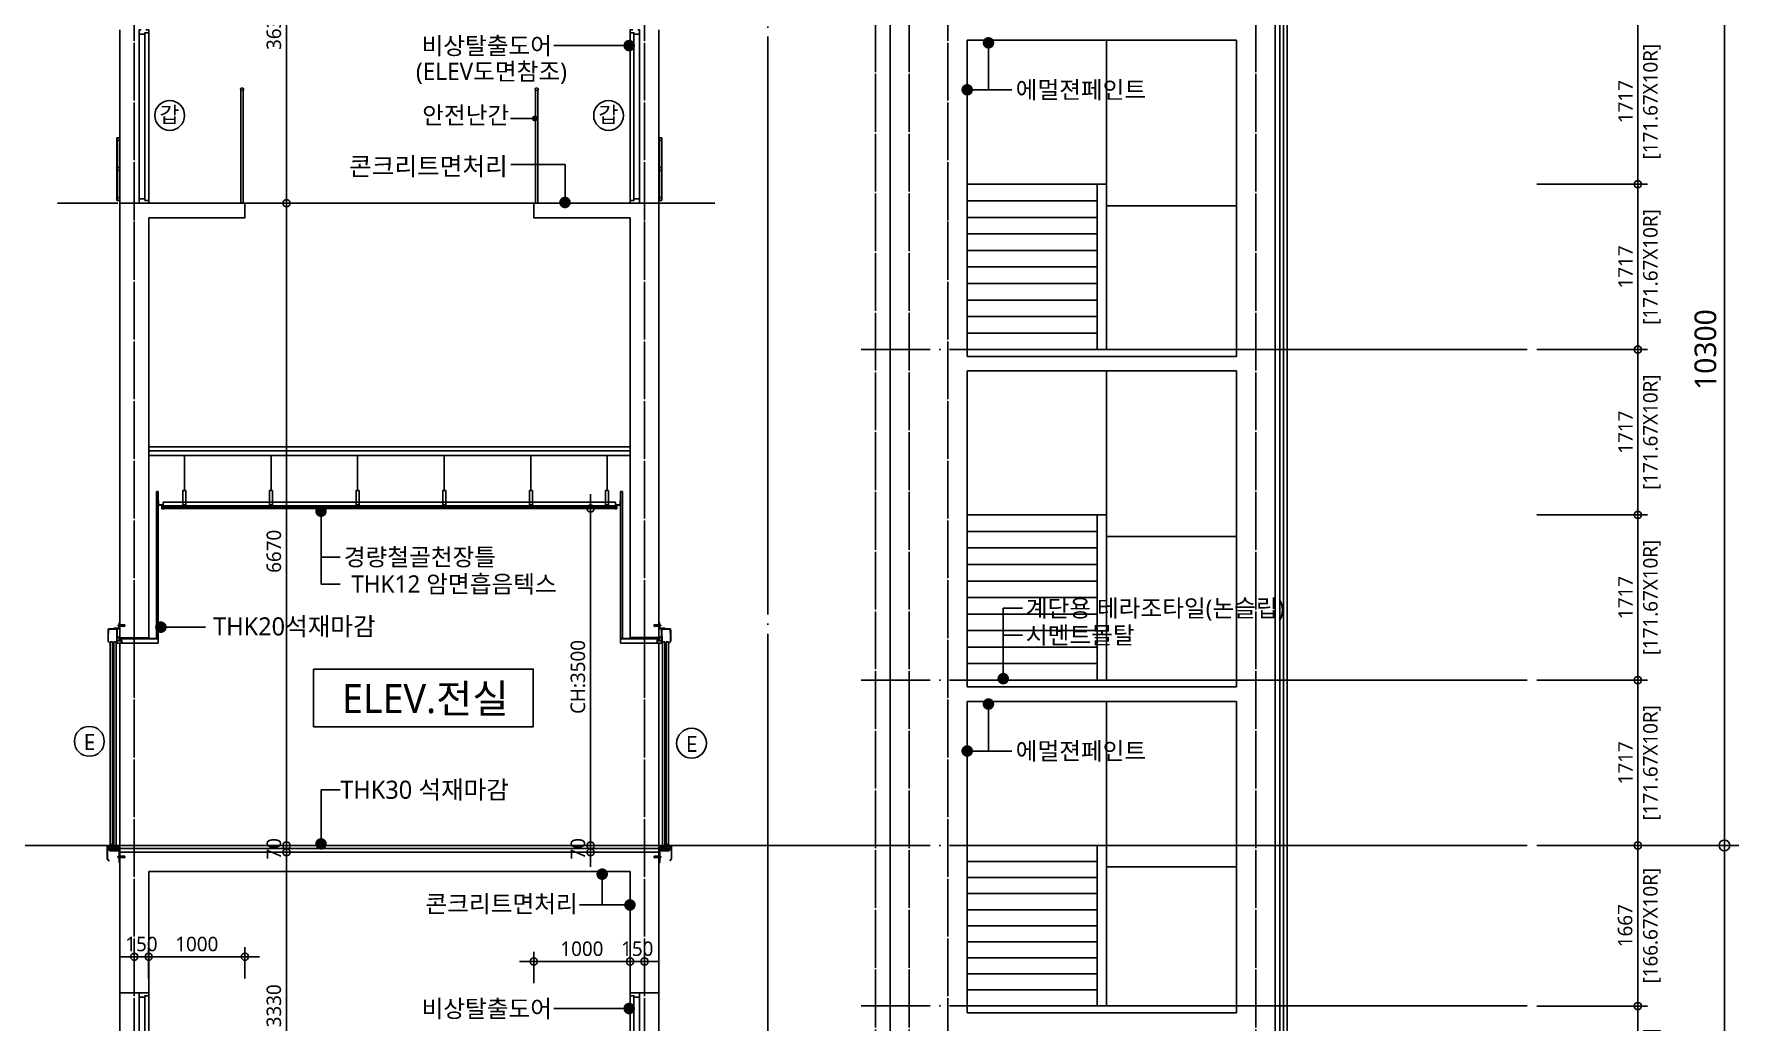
# Model space of a CAD drawing. Header units: millimetres. Extents: x 81033 to 452328, y -17390 to 42241.
# Drawn here: x 386745 to 404452, y 16382 to 26640 of the extents above; entities that cross this region are included whole.
import ezdxf
from ezdxf.enums import TextEntityAlignment as Align

# ---------------------------------------------------------------- set-up
doc = ezdxf.new("R2010")
doc.units = ezdxf.units.MM
doc.header["$LTSCALE"] = 100
doc.header["$MEASUREMENT"] = 0
doc.header["$PDSIZE"] = -10
doc.linetypes.add('CEN', pattern=[62, 60, -1, 0, -1])
doc.linetypes.add('HID', pattern=[2.5, 1.5, -1])
doc.layers.get('0').update_dxf_attribs({"linetype": 'CONTINUOUS'})
doc.layers.get('Defpoints').update_dxf_attribs({"color": 171, "linetype": 'CONTINUOUS'})
doc.layers.add('1-골조', color=2, linetype='CONTINUOUS', lineweight=0)
for name, color, linetype in [('A-CORE-ELEV', 5, 'CONTINUOUS'), ('A-DOOR', 4, 'CONTINUOUS'), ('A-ETC', 8, 'CONTINUOUS'), ('A-FIN-6', 6, 'CONTINUOUS'), ('A-SYM', 7, 'CONTINUOUS'), ('CEN(ST)', 1, 'CEN'), ('CG-BEAM', 3, 'CONTINUOUS'), ('CON', 2, 'CONTINUOUS'), ('FIN', 8, 'CONTINUOUS'), ('FIN(THK20 화강석)', 5, 'CONTINUOUS'), ('FIN(패널-T75 글라스울)', 6, 'CONTINUOUS'), ('FIN-2', 9, 'CONTINUOUS'), ('INS', 251, 'BATTING'), ('NDIM', 7, 'CONTINUOUS'), ('SASAC 도면명', 2, 'CONTINUOUS'), ('TEXT(MIN)', 7, 'CONTINUOUS'), ('TEXT(NOTE小)', 1, 'CONTINUOUS'), ('TEXT(노트)', 7, 'CONTINUOUS'), ('TEXT(실명)', 3, 'CONTINUOUS'), ('XREF', 7, 'CONTINUOUS'), ('하지철물', 5, 'CONTINUOUS')]:
    doc.layers.add(name, color=color, linetype=linetype)
doc.styles.add('CGS', font='cgse', dxfattribs={"bigfont": 'cgs'})
doc.styles.add('나눔바른고딕', font='NanumBarunGothic.ttf')
doc.linetypes.add('BATTING', pattern='A,0.0001,-0.1,[134,ltypeshp.shx,S=0.1,R=0,X=-0.1,Y=0],-0.2,[134,ltypeshp.shx,S=0.1,R=180,X=0.1,Y=0],-0.1', length=0.4001)
doc.dimstyles.new('NDIM 1200', dxfattribs={"dimscale": 75, "dimtxt": 3, "dimasz": 1, "dimexe": 2, "dimexo": 2, "dimgap": 1, "dimtad": 1, "dimdec": 0, "dimdsep": 46, "dimtxsty": 'CGS', "dimblk": 'DOT0', "dimcen": 1, "dimdle": 8, "dimclrd": 256, "dimclre": 256, "dimclrt": 256, "dimadec": 0, "dimazin": 0, "dimtfac": 1, "dimtdec": 0, "dimtix": 1, "dimtmove": 2, "dimatfit": 3, "dimldrblk": 'DOT0', "dimfxl": 1, "dimtolj": 1, "dimtzin": 0, "dimlwd": -1, "dimlwe": -1, "dimarcsym": 0})

# ---------------------------------------------------------------- blocks, each defined once
blk = doc.blocks.new('A$C25f2d0dc')
at = {"layer": '1-골조'}
blk.add_line((0, 0), (300, 0), dxfattribs=at)
at = {"layer": 'A-CORE-ELEV', "color": 6, "linetype": 'Continuous'}
for p, q in [((-120, 78), (-122, 78)), ((-122, 78), (-122, -39)), ((-120, 45), (-120, 86)), ((-120, 78), (-120, -39)), ((-117, 45), (-120, 45)), ((-117, 45), (-117, 86)), ((-31, 90), (-116, 90)), ((-31, 87), (-116, 87)), ((-30, 10), (-32, 10)), ((-32, -45), (-32, 10)), ((-30, -10), (-30, 86)), ((-30, -45), (-30, 10)), ((-10, 2), (-30, 2)), ((-27, -10), (-27, 86)), ((-13, 128), (-14, 129)), ((-14, 128), (-13, 128)), ((-13, 122), (-14, 122)), ((-13, 122), (-14, 121)), ((-13, 128), (-7, 128)), ((-7, 122), (-13, 122)), ((0, 15), (-10, 2)), ((-6, 132), (47, 135)), ((-6, 132), (51, 132)), ((-6, 118), (47, 115)), ((-6, 118), (51, 118)), ((47, 115), (47, 135)), ((51, 118), (51, 132)), ((-105, -60), (-121, -41)), ((-104, -59), (-120, -40)), ((-105, -60), (-104, -59)), ((-30, -45), (-32, -45)), ((-27, -10), (-30, -10)), ((-29, -32), (18, -32)), ((-29, -34), (18, -34)), ((-130, -2165), (-130, -2300)), ((-113, -2319), (-130, -2300)), ((-129, -2165), (-129, -2299)), ((-4, -2190), (-129, -2190)), ((-129, -2206), (-4, -2206)), ((-112, -2318), (-129, -2299)), ((-126, -2193), (-126, -2203)), ((-7, -2193), (-126, -2193)), ((-126, -2203), (-7, -2203)), ((-15, -2276), (-16, -2275)), ((-16, -2277), (-15, -2276)), ((-15, -2283), (-16, -2282)), ((-15, -2283), (-16, -2283)), ((-15, -2276), (-9, -2276)), ((-9, -2283), (-15, -2283)), ((-8, -2272), (47, -2270)), ((-8, -2272), (51, -2272)), ((-8, -2286), (47, -2289)), ((-8, -2286), (51, -2286)), ((-7, -2193), (-7, -2203)), ((-4, -2190), (-4, -2206)), ((0, -2216), (0, -2160)), ((47, -2289), (47, -2270)), ((51, -2286), (51, -2272)), ((-113, -2319), (-112, -2318))]:
    blk.add_line(p, q, dxfattribs=at)
at = {"layer": 'A-CORE-ELEV', "color": 4, "linetype": 'Continuous'}
for p, q in [((-99, -45), (-99, -2149)), ((-99, -45), (-74, -45)), ((-74, -45), (-74, -2149)), ((-62, -45), (-62, -2163)), ((-62, -45), (-37, -45)), ((-37, -45), (-37, -2163)), ((-74, -2149), (-99, -2149)), ((-37, -2163), (-62, -2163))]:
    blk.add_line(p, q, dxfattribs=at)
at = {"layer": 'A-CORE-ELEV', "color": 9, "linetype": 'Continuous'}
blk.add_line((0, -60), (0, -2160), dxfattribs=at)
at = {"layer": 'A-CORE-ELEV', "color": 6, "linetype": 'Continuous'}
for points in [[(-65, 90), (0, 90), (0, 155), (-2, 155, 0.414214), (-6, 151), (-6, 100, -0.414214), (-10, 96), (-61, 96, 0.414214), (-65, 92)], [(17, -27, -0.414214), (19, -29), (19, -30), (-6, -30), (-6, 2), (-5, 2, -0.414214), (-3, 0), (-3, -25, 0.414214), (-1, -27)], [(-8, -2220), (-8, -2334, 0.414214), (-2, -2340), (0, -2340), (0, -2206), (-109, -2206), (-109, -2208, 0.414214), (-103, -2214), (-14, -2214, -0.414214)]]:
    blk.add_lwpolyline(points, format="xyb", close=True, dxfattribs=at)
for points in [[(-14, 128), (-18, 128), (-18, 122), (-14, 122)], [(-7, 118), (-13, 118), (-14, 119), (-14, 131), (-13, 132), (-7, 132)], [(-6, 116), (-7, 116), (-7, 134), (-6, 134)], [(-16, -2276), (-20, -2276), (-20, -2283), (-16, -2283)], [(-9, -2286), (-15, -2286), (-16, -2285), (-16, -2273), (-15, -2272), (-9, -2272)], [(-8, -2289), (-9, -2289), (-9, -2270), (-8, -2270)]]:
    blk.add_lwpolyline(points, dxfattribs=at)
for points in [[(18, -58), (-29, -58), (-29, -32), (-20, -32), (-20, -30), (-30, -30), (-30, -60), (20, -60), (20, -30), (10, -30), (10, -32), (18, -32)], [(-106, -2160), (-101, -2160), (-101, -2162), (-95, -2162), (-95, -2160), (-89, -2160), (-89, -2162), (-84, -2162), (-84, -2160), (-78, -2160), (-78, -2162), (-72, -2162), (-72, -2160), (-64, -2160), (-64, -2171), (-33, -2171), (-33, -2160), (-5, -2160), (-5, -2165), (-10, -2165), (-10, -2176), (-5, -2176), (-5, -2185), (-15, -2185), (-15, -2171), (-27, -2171), (-27, -2185), (-82, -2185), (-82, -2176), (-72, -2176), (-72, -2171), (-115, -2171), (-115, -2176), (-105, -2176), (-105, -2185), (-129, -2185), (-129, -2165), (-130, -2165), (-130, -2163), (-128, -2160), (-112, -2160), (-112, -2162), (-106, -2162)]]:
    blk.add_lwpolyline(points, close=True, dxfattribs=at)
blk.add_circle((-3, -2166), 2.5, dxfattribs=at)
for centre, radius, start, end in [((-116, 86), 4, 90, 180), ((-116, 86), 1, 90, 180), ((-31, 86), 4, 0, 90), ((-31, 86), 1, 0, 90), ((-119, -39), 2.5, 180, 220), ((-119, -39), 1, 180, 220), ((-3, -2157), 3.63, 226.3972, 313.6028)]:
    blk.add_arc(centre, radius, start, end, dxfattribs=at)
at = {"layer": 'A-FIN-6'}
for p, q in [((400, -10), (-6, -10)), ((398, -12), (-6, -12)), ((398, -58), (20, -58)), ((400, -60), (20, -60)), ((398, -12), (398, -58)), ((400, -10), (400, -60))]:
    blk.add_line(p, q, dxfattribs=at)
blk = doc.blocks.new('ELEV비상도어1')
at = {"color": 252, "linetype": 'Continuous'}
for p, q in [((162556, 62412), (162556, 63062)), ((162586, 63062), (162556, 63062)), ((162559, 62412), (162559, 63062)), ((162583, 62412), (162583, 63062)), ((162586, 62412), (162586, 63062)), ((162586, 63032), (162556, 63032)), ((162586, 62752), (162556, 62752)), ((162586, 62722), (162556, 62722)), ((162586, 62442), (162556, 62442)), ((162586, 62412), (162556, 62412))]:
    blk.add_line(p, q, dxfattribs=at)
at = {"layer": 'A-DOOR', "color": 8, "linetype": 'Continuous'}
for p, q in [((162586, 64182), (162586, 62382)), ((162786, 64152), (162786, 62412))]:
    blk.add_line(p, q, dxfattribs=at)
at = {"layer": 'A-DOOR', "linetype": 'Continuous'}
for points in [[(162856, 64182), (162886, 64182), (162886, 64152), (162846, 64152), (162846, 64137), (162786, 64137), (162786, 64152), (162786, 64182), (162806, 64182)], [(162856, 62382), (162886, 62382), (162886, 62412), (162846, 62412), (162846, 62427), (162786, 62427), (162786, 62412), (162786, 62382), (162806, 62382)]]:
    blk.add_lwpolyline(points, dxfattribs=at)
blk.add_lwpolyline([(162886, 64152), (162846, 64152), (162846, 62412), (162886, 62412)], close=True, dxfattribs=at)
blk = doc.blocks.new('DOT0')
blk.add_line((-3, 0), (3, 0))
at = {"color": 6}
blk.add_circle((0, 0), 0.75, dxfattribs=at)
blk = doc.blocks.new('*D1056')
at = {"layer": 'Defpoints', "color": 0, "ltscale": 0.4, "transparency": 16777216}
for p in [(392100, 21714), (392525, 21714), (392100, 18214)]:
    blk.add_point(p, dxfattribs=at)
at = {"layer": 'NDIM', "ltscale": 0.4, "transparency": 16777216}
for p, q in [((392200, 21714), (392625, 21714)), ((392525, 18264), (392525, 21664)), ((392200, 18214), (392625, 18214))]:
    blk.add_line(p, q, dxfattribs=at)
at = {"layer": 'NDIM', "ltscale": 0.4, "transparency": 16777216, "xscale": 50, "yscale": 50, "zscale": 50}
for p, rotation in [((392525, 21714), 90), ((392525, 18214), 270)]:
    blk.add_blockref('DOT0', p, dxfattribs=dict(at, rotation=rotation))
at = {"layer": 'NDIM', "ltscale": 0.4, "transparency": 16777216, "insert": (392394, 19964), "char_height": 150, "attachment_point": 5, "rotation": 90, "style": '나눔바른고딕'}
blk.add_mtext('\\A1;CH:3500', dxfattribs=at)
blk = doc.blocks.new('*D1057')
at = {"layer": 'Defpoints', "color": 0, "ltscale": 0.4, "transparency": 16777216}
for p in [(392100, 18214), (392100, 18144), (392525, 18144)]:
    blk.add_point(p, dxfattribs=at)
at = {"layer": 'NDIM', "ltscale": 0.4, "transparency": 16777216}
for p, q in [((392525, 18264), (392525, 18314)), ((392200, 18214), (392625, 18214)), ((392200, 18144), (392625, 18144)), ((392525, 18214), (392525, 18144)), ((392525, 18094), (392525, 18044))]:
    blk.add_line(p, q, dxfattribs=at)
at = {"layer": 'NDIM', "ltscale": 0.4, "transparency": 16777216, "xscale": 50, "yscale": 50, "zscale": 50}
for p, rotation in [((392525, 18214), 270), ((392525, 18144), 90)]:
    blk.add_blockref('DOT0', p, dxfattribs=dict(at, rotation=rotation))
at = {"layer": 'NDIM', "ltscale": 0.4, "transparency": 16777216, "insert": (392394, 18179), "char_height": 150, "attachment_point": 5, "rotation": 90, "style": '나눔바른고딕'}
blk.add_mtext('\\A1;70', dxfattribs=at)
blk = doc.blocks.new('*D1058')
at = {"layer": 'Defpoints', "color": 0, "ltscale": 0.4, "transparency": 16777216}
for p in [(388942, 24884), (389367, 24884), (388942, 18214)]:
    blk.add_point(p, dxfattribs=at)
at = {"layer": 'NDIM', "ltscale": 0.4, "transparency": 16777216}
for p, q in [((389042, 24884), (389467, 24884)), ((389367, 18264), (389367, 24834)), ((389042, 18214), (389467, 18214))]:
    blk.add_line(p, q, dxfattribs=at)
at = {"layer": 'NDIM', "ltscale": 0.4, "transparency": 16777216, "xscale": 50, "yscale": 50, "zscale": 50}
for p, rotation in [((389367, 24884), 90), ((389367, 18214), 270)]:
    blk.add_blockref('DOT0', p, dxfattribs=dict(at, rotation=rotation))
at = {"layer": 'NDIM', "ltscale": 0.4, "transparency": 16777216, "insert": (389236, 21269), "char_height": 150, "attachment_point": 5, "rotation": 90, "style": '나눔바른고딕'}
blk.add_mtext('\\A1;6670', dxfattribs=at)
blk = doc.blocks.new('*D1059')
at = {"layer": 'Defpoints', "color": 0, "ltscale": 0.4, "transparency": 16777216}
for p in [(388942, 18214), (388942, 18144), (389367, 18144)]:
    blk.add_point(p, dxfattribs=at)
at = {"layer": 'NDIM', "ltscale": 0.4, "transparency": 16777216}
for p, q in [((389367, 18264), (389367, 18314)), ((389042, 18214), (389467, 18214)), ((389042, 18144), (389467, 18144)), ((389367, 18214), (389367, 18144)), ((389367, 18094), (389367, 18044))]:
    blk.add_line(p, q, dxfattribs=at)
at = {"layer": 'NDIM', "ltscale": 0.4, "transparency": 16777216, "xscale": 50, "yscale": 50, "zscale": 50}
for p, rotation in [((389367, 18214), 270), ((389367, 18144), 90)]:
    blk.add_blockref('DOT0', p, dxfattribs=dict(at, rotation=rotation))
at = {"layer": 'NDIM', "ltscale": 0.4, "transparency": 16777216, "insert": (389236, 18179), "char_height": 150, "attachment_point": 5, "rotation": 90, "style": '나눔바른고딕'}
blk.add_mtext('\\A1;70', dxfattribs=at)
blk = doc.blocks.new('*D1060')
at = {"layer": 'Defpoints', "color": 0, "ltscale": 0.4, "transparency": 16777216}
for p in [(388942, 28514, 0), (388942, 24884), (389367, 24884)]:
    blk.add_point(p, dxfattribs=at)
at = {"layer": 'NDIM', "ltscale": 0.4, "transparency": 16777216}
for p, q in [((389042, 28514), (389467, 28514)), ((389367, 28464), (389367, 24934)), ((389042, 24884), (389467, 24884))]:
    blk.add_line(p, q, dxfattribs=at)
at = {"layer": 'NDIM', "ltscale": 0.4, "transparency": 16777216, "xscale": 50, "yscale": 50, "zscale": 50}
for p, rotation in [((389367, 28514), 90), ((389367, 24884), 270)]:
    blk.add_blockref('DOT0', p, dxfattribs=dict(at, rotation=rotation))
at = {"layer": 'NDIM', "ltscale": 0.4, "transparency": 16777216, "insert": (389236, 26699), "char_height": 150, "attachment_point": 5, "rotation": 90, "style": '나눔바른고딕'}
blk.add_mtext('\\A1;3630', dxfattribs=at)
blk = doc.blocks.new('*D1051')
at = {"layer": 'Defpoints', "color": 0, "ltscale": 0.4, "transparency": 16777216}
for p in [(388942, 18214), (388942, 14884), (389367, 14884)]:
    blk.add_point(p, dxfattribs=at)
at = {"layer": 'NDIM', "ltscale": 0.4, "transparency": 16777216}
for p, q in [((389042, 18214), (389467, 18214)), ((389367, 18164), (389367, 14934)), ((389042, 14884), (389467, 14884))]:
    blk.add_line(p, q, dxfattribs=at)
at = {"layer": 'NDIM', "ltscale": 0.4, "transparency": 16777216, "xscale": 50, "yscale": 50, "zscale": 50}
for p, rotation in [((389367, 18214), 90), ((389367, 14884), 270)]:
    blk.add_blockref('DOT0', p, dxfattribs=dict(at, rotation=rotation))
at = {"layer": 'NDIM', "ltscale": 0.4, "transparency": 16777216, "insert": (389236, 16549), "char_height": 150, "attachment_point": 5, "rotation": 90, "style": '나눔바른고딕'}
blk.add_mtext('\\A1;3330', dxfattribs=at)
blk = doc.blocks.new('*D1052')
at = {"layer": 'Defpoints', "color": 0, "ltscale": 0.4, "transparency": 16777216}
for p in [(388935, 17059), (387935, 16733), (388935, 16733)]:
    blk.add_point(p, dxfattribs=at)
at = {"layer": 'NDIM', "ltscale": 0.4, "transparency": 16777216}
for p, q in [((387935, 16833), (387935, 17159)), ((387985, 17059), (388885, 17059)), ((388935, 16833), (388935, 17159))]:
    blk.add_line(p, q, dxfattribs=at)
at = {"layer": 'NDIM', "ltscale": 0.4, "transparency": 16777216, "xscale": 50, "yscale": 50, "zscale": 50, "rotation": 180}
blk.add_blockref('DOT0', (387935, 17059), dxfattribs=at)
at = {"layer": 'NDIM', "ltscale": 0.4, "transparency": 16777216, "xscale": 50, "yscale": 50, "zscale": 50}
blk.add_blockref('DOT0', (388935, 17059), dxfattribs=at)
at = {"layer": 'NDIM', "ltscale": 0.4, "transparency": 16777216, "insert": (388435, 17190), "char_height": 150, "attachment_point": 5, "style": '나눔바른고딕'}
blk.add_mtext('\\A1;1000', dxfattribs=at)
blk = doc.blocks.new('*D1053')
at = {"layer": 'Defpoints', "color": 0, "ltscale": 0.4, "transparency": 16777216}
for p in [(387935, 17059), (387785, 16733), (387935, 16733)]:
    blk.add_point(p, dxfattribs=at)
at = {"layer": 'NDIM', "ltscale": 0.4, "transparency": 16777216}
for p, q in [((387735, 17059), (387685, 17059)), ((387785, 16833), (387785, 17159)), ((387785, 17059), (387935, 17059)), ((387935, 16833), (387935, 17159)), ((387985, 17059), (388035, 17059))]:
    blk.add_line(p, q, dxfattribs=at)
at = {"layer": 'NDIM', "ltscale": 0.4, "transparency": 16777216, "xscale": 50, "yscale": 50, "zscale": 50}
blk.add_blockref('DOT0', (387785, 17059), dxfattribs=at)
at = {"layer": 'NDIM', "ltscale": 0.4, "transparency": 16777216, "xscale": 50, "yscale": 50, "zscale": 50, "rotation": 180}
blk.add_blockref('DOT0', (387935, 17059), dxfattribs=at)
at = {"layer": 'NDIM', "ltscale": 0.4, "transparency": 16777216, "insert": (387860, 17190), "char_height": 150, "attachment_point": 5, "style": '나눔바른고딕'}
blk.add_mtext('\\A1;150', dxfattribs=at)
blk = doc.blocks.new('*D1054')
at = {"layer": 'Defpoints', "color": 0, "ltscale": 0.4, "transparency": 16777216}
for p in [(391935, 17009), (391935, 16684), (392935, 16684)]:
    blk.add_point(p, dxfattribs=at)
at = {"layer": 'NDIM', "ltscale": 0.4, "transparency": 16777216}
for p, q in [((391935, 16784), (391935, 17109)), ((392885, 17009), (391985, 17009)), ((392935, 16784), (392935, 17109))]:
    blk.add_line(p, q, dxfattribs=at)
at = {"layer": 'NDIM', "ltscale": 0.4, "transparency": 16777216, "xscale": 50, "yscale": 50, "zscale": 50, "rotation": 180}
blk.add_blockref('DOT0', (391935, 17009), dxfattribs=at)
at = {"layer": 'NDIM', "ltscale": 0.4, "transparency": 16777216, "xscale": 50, "yscale": 50, "zscale": 50}
blk.add_blockref('DOT0', (392935, 17009), dxfattribs=at)
at = {"layer": 'NDIM', "ltscale": 0.4, "transparency": 16777216, "insert": (392435, 17141), "char_height": 150, "attachment_point": 5, "style": '나눔바른고딕'}
blk.add_mtext('\\A1;1000', dxfattribs=at)
blk = doc.blocks.new('*D1055')
at = {"layer": 'Defpoints', "color": 0, "ltscale": 0.4, "transparency": 16777216}
for p in [(392935, 17009), (392935, 16684), (393085, 16684)]:
    blk.add_point(p, dxfattribs=at)
at = {"layer": 'NDIM', "ltscale": 0.4, "transparency": 16777216}
for p, q in [((392885, 17009), (392835, 17009)), ((392935, 16784), (392935, 17109)), ((393085, 17009), (392935, 17009)), ((393085, 16784), (393085, 17109)), ((393135, 17009), (393185, 17009))]:
    blk.add_line(p, q, dxfattribs=at)
at = {"layer": 'NDIM', "ltscale": 0.4, "transparency": 16777216, "xscale": 50, "yscale": 50, "zscale": 50}
blk.add_blockref('DOT0', (392935, 17009), dxfattribs=at)
at = {"layer": 'NDIM', "ltscale": 0.4, "transparency": 16777216, "xscale": 50, "yscale": 50, "zscale": 50, "rotation": 180}
blk.add_blockref('DOT0', (393085, 17009), dxfattribs=at)
at = {"layer": 'NDIM', "ltscale": 0.4, "transparency": 16777216, "insert": (393010, 17141), "char_height": 150, "attachment_point": 5, "style": '나눔바른고딕'}
blk.add_mtext('\\A1;150', dxfattribs=at)
blk = doc.blocks.new('*D1073')
at = {"layer": 'Defpoints', "color": 0, "ltscale": 0.4, "transparency": 16777216}
for p in [(402252, 18214), (402252, 16547), (403402, 16547)]:
    blk.add_point(p, dxfattribs=at)
at = {"layer": 'NDIM', "ltscale": 0.4, "transparency": 16777216}
for p, q in [((402352, 18214), (403502, 18214)), ((403402, 18164), (403402, 16597)), ((402352, 16547), (403502, 16547))]:
    blk.add_line(p, q, dxfattribs=at)
at = {"layer": 'NDIM', "ltscale": 0.4, "transparency": 16777216, "xscale": 50, "yscale": 50, "zscale": 50}
for p, rotation in [((403402, 18214), 90), ((403402, 16547), 270)]:
    blk.add_blockref('DOT0', p, dxfattribs=dict(at, rotation=rotation))
at = {"layer": 'NDIM', "ltscale": 0.4, "transparency": 16777216, "char_height": 150, "attachment_point": 5, "rotation": 90, "style": '나눔바른고딕'}
for s, insert in [('\\A1;[166.67X10R]', (403549, 17381)), ('\\A1;1667', (403271, 17381))]:
    blk.add_mtext(s, dxfattribs=dict(at, insert=insert))
blk = doc.blocks.new('*D1067')
at = {"layer": 'Defpoints', "color": 0, "ltscale": 0.4, "transparency": 16777216}
for p in [(402252, 19931), (403402, 19931), (402252, 18214)]:
    blk.add_point(p, dxfattribs=at)
at = {"layer": 'NDIM', "ltscale": 0.4, "transparency": 16777216}
for p, q in [((402352, 19931), (403502, 19931)), ((403402, 18264), (403402, 19881)), ((402352, 18214), (403502, 18214))]:
    blk.add_line(p, q, dxfattribs=at)
at = {"layer": 'NDIM', "ltscale": 0.4, "transparency": 16777216, "xscale": 50, "yscale": 50, "zscale": 50}
for p, rotation in [((403402, 19931), 90), ((403402, 18214), 270)]:
    blk.add_blockref('DOT0', p, dxfattribs=dict(at, rotation=rotation))
at = {"layer": 'NDIM', "ltscale": 0.4, "transparency": 16777216, "char_height": 150, "attachment_point": 5, "rotation": 90, "style": '나눔바른고딕'}
for s, insert in [('\\A1;[171.67X10R]', (403549, 19072)), ('\\A1;1717', (403273, 19072))]:
    blk.add_mtext(s, dxfattribs=dict(at, insert=insert))
blk = doc.blocks.new('*D1068')
at = {"layer": 'Defpoints', "color": 0, "ltscale": 0.4, "transparency": 16777216}
for p in [(402252, 16547), (403402, 16547), (402252, 14881)]:
    blk.add_point(p, dxfattribs=at)
at = {"layer": 'NDIM', "ltscale": 0.4, "transparency": 16777216}
for p, q in [((402352, 16547), (403502, 16547)), ((403402, 14931), (403402, 16497)), ((402352, 14881), (403502, 14881))]:
    blk.add_line(p, q, dxfattribs=at)
at = {"layer": 'NDIM', "ltscale": 0.4, "transparency": 16777216, "xscale": 50, "yscale": 50, "zscale": 50}
for p, rotation in [((403402, 16547), 90), ((403402, 14881), 270)]:
    blk.add_blockref('DOT0', p, dxfattribs=dict(at, rotation=rotation))
at = {"layer": 'NDIM', "ltscale": 0.4, "transparency": 16777216, "char_height": 150, "attachment_point": 5, "rotation": 90, "style": '나눔바른고딕'}
for s, insert in [('\\A1;[166.67X10R]', (403549, 15714)), ('\\A1;1667', (403271, 15714))]:
    blk.add_mtext(s, dxfattribs=dict(at, insert=insert))
blk = doc.blocks.new('*D1066')
at = {"layer": 'Defpoints', "color": 0, "ltscale": 0.4, "transparency": 16777216}
for p in [(402252, 28514), (402252, 18214), (404302, 18214)]:
    blk.add_point(p, dxfattribs=at)
at = {"layer": 'NDIM', "ltscale": 0.4, "transparency": 16777216}
for p, q in [((402402, 28514), (404452, 28514)), ((404302, 28439), (404302, 18289)), ((402402, 18214), (404452, 18214))]:
    blk.add_line(p, q, dxfattribs=at)
at = {"layer": 'NDIM', "ltscale": 0.4, "transparency": 16777216, "xscale": 75, "yscale": 75, "zscale": 75}
for p, rotation in [((404302, 28514), 90), ((404302, 18214), 270)]:
    blk.add_blockref('DOT0', p, dxfattribs=dict(at, rotation=rotation))
at = {"layer": 'NDIM', "ltscale": 0.4, "transparency": 16777216, "insert": (404105, 23364), "char_height": 225, "attachment_point": 5, "rotation": 90, "style": '나눔바른고딕'}
blk.add_mtext('\\A1;10300', dxfattribs=at)
blk = doc.blocks.new('*D1074')
at = {"layer": 'Defpoints', "color": 0, "ltscale": 0.4, "transparency": 16777216}
for p in [(402252, 18214), (404302, 18214), (402252, 8214)]:
    blk.add_point(p, dxfattribs=at)
at = {"layer": 'NDIM', "ltscale": 0.4, "transparency": 16777216}
for p, q in [((402402, 18214), (404452, 18214)), ((404302, 8289), (404302, 18139)), ((402402, 8214), (404452, 8214))]:
    blk.add_line(p, q, dxfattribs=at)
at = {"layer": 'NDIM', "ltscale": 0.4, "transparency": 16777216, "xscale": 75, "yscale": 75, "zscale": 75}
for p, rotation in [((404302, 18214), 90), ((404302, 8214), 270)]:
    blk.add_blockref('DOT0', p, dxfattribs=dict(at, rotation=rotation))
at = {"layer": 'NDIM', "ltscale": 0.4, "transparency": 16777216, "insert": (404105, 13214), "char_height": 225, "attachment_point": 5, "rotation": 90, "style": '나눔바른고딕'}
blk.add_mtext('\\A1;10000', dxfattribs=at)
blk = doc.blocks.new('*D1096')
at = {"layer": 'Defpoints', "color": 0, "ltscale": 0.4, "transparency": 16777216}
for p in [(402252, 21647), (403402, 21647), (402252, 19931)]:
    blk.add_point(p, dxfattribs=at)
at = {"layer": 'NDIM', "ltscale": 0.4, "transparency": 16777216}
for p, q in [((402352, 21647), (403502, 21647)), ((403402, 19981), (403402, 21597)), ((402352, 19931), (403502, 19931))]:
    blk.add_line(p, q, dxfattribs=at)
at = {"layer": 'NDIM', "ltscale": 0.4, "transparency": 16777216, "xscale": 50, "yscale": 50, "zscale": 50}
for p, rotation in [((403402, 21647), 90), ((403402, 19931), 270)]:
    blk.add_blockref('DOT0', p, dxfattribs=dict(at, rotation=rotation))
at = {"layer": 'NDIM', "ltscale": 0.4, "transparency": 16777216, "char_height": 150, "attachment_point": 5, "rotation": 90, "style": '나눔바른고딕'}
for s, insert in [('\\A1;[171.67X10R]', (403549, 20789)), ('\\A1;1717', (403273, 20789))]:
    blk.add_mtext(s, dxfattribs=dict(at, insert=insert))
blk = doc.blocks.new('*D1097')
at = {"layer": 'Defpoints', "color": 0, "ltscale": 0.4, "transparency": 16777216}
for p in [(402252, 23364), (403402, 23364), (402252, 21647)]:
    blk.add_point(p, dxfattribs=at)
at = {"layer": 'NDIM', "ltscale": 0.4, "transparency": 16777216}
for p, q in [((402352, 23364), (403502, 23364)), ((403402, 21697), (403402, 23314)), ((402352, 21647), (403502, 21647))]:
    blk.add_line(p, q, dxfattribs=at)
at = {"layer": 'NDIM', "ltscale": 0.4, "transparency": 16777216, "xscale": 50, "yscale": 50, "zscale": 50}
for p, rotation in [((403402, 23364), 90), ((403402, 21647), 270)]:
    blk.add_blockref('DOT0', p, dxfattribs=dict(at, rotation=rotation))
at = {"layer": 'NDIM', "ltscale": 0.4, "transparency": 16777216, "char_height": 150, "attachment_point": 5, "rotation": 90, "style": '나눔바른고딕'}
for s, insert in [('\\A1;[171.67X10R]', (403549, 22506)), ('\\A1;1717', (403273, 22506))]:
    blk.add_mtext(s, dxfattribs=dict(at, insert=insert))
blk = doc.blocks.new('*D1098')
at = {"layer": 'Defpoints', "color": 0, "ltscale": 0.4, "transparency": 16777216}
for p in [(402252, 25081), (403402, 25081), (402252, 23364)]:
    blk.add_point(p, dxfattribs=at)
at = {"layer": 'NDIM', "ltscale": 0.4, "transparency": 16777216}
for p, q in [((402352, 25081), (403502, 25081)), ((403402, 23414), (403402, 25031)), ((402352, 23364), (403502, 23364))]:
    blk.add_line(p, q, dxfattribs=at)
at = {"layer": 'NDIM', "ltscale": 0.4, "transparency": 16777216, "xscale": 50, "yscale": 50, "zscale": 50}
for p, rotation in [((403402, 25081), 90), ((403402, 23364), 270)]:
    blk.add_blockref('DOT0', p, dxfattribs=dict(at, rotation=rotation))
at = {"layer": 'NDIM', "ltscale": 0.4, "transparency": 16777216, "char_height": 150, "attachment_point": 5, "rotation": 90, "style": '나눔바른고딕'}
for s, insert in [('\\A1;[171.67X10R]', (403549, 24222)), ('\\A1;1717', (403273, 24222))]:
    blk.add_mtext(s, dxfattribs=dict(at, insert=insert))
blk = doc.blocks.new('*D1099')
at = {"layer": 'Defpoints', "color": 0, "ltscale": 0.4, "transparency": 16777216}
for p in [(402252, 26797), (403402, 26797), (402252, 25081)]:
    blk.add_point(p, dxfattribs=at)
at = {"layer": 'NDIM', "ltscale": 0.4, "transparency": 16777216}
for p, q in [((402352, 26797), (403502, 26797)), ((403402, 25131), (403402, 26747)), ((402352, 25081), (403502, 25081))]:
    blk.add_line(p, q, dxfattribs=at)
at = {"layer": 'NDIM', "ltscale": 0.4, "transparency": 16777216, "xscale": 50, "yscale": 50, "zscale": 50}
for p, rotation in [((403402, 26797), 90), ((403402, 25081), 270)]:
    blk.add_blockref('DOT0', p, dxfattribs=dict(at, rotation=rotation))
at = {"layer": 'NDIM', "ltscale": 0.4, "transparency": 16777216, "char_height": 150, "attachment_point": 5, "rotation": 90, "style": '나눔바른고딕'}
for s, insert in [('\\A1;[171.67X10R]', (403549, 25939)), ('\\A1;1717', (403273, 25939))]:
    blk.add_mtext(s, dxfattribs=dict(at, insert=insert))
blk = doc.blocks.new('갑종방화문표기')
at = {"layer": 'TEXT(NOTE小)'}
blk.add_circle((0, 0), 150, dxfattribs=at)
at = {"layer": 'TEXT(NOTE小)', "style": '나눔바른고딕'}
blk.add_text('갑', height=160, dxfattribs=at).set_placement((-2, 7), align=Align.MIDDLE_CENTER)
blk = doc.blocks.new('E')
at = {"layer": 'TEXT(NOTE小)'}
blk.add_circle((287, -86), 155, dxfattribs=at)
at = {"layer": 'TEXT(NOTE小)', "style": '나눔바른고딕'}
blk.add_text('E', height=165, dxfattribs=at).set_placement((288, -79), align=Align.MIDDLE_CENTER)

msp = doc.modelspace()

# ---------------------------------------------------------------- linework, layer by layer
at = {"ltscale": 10000}
msp.add_lwpolyline([(389648.1, 20046.5), (391929.5, 20046.5), (391929.5, 19446.5), (389648.1, 19446.5)], close=True, dxfattribs=at)
at = {"layer": 'A-ETC'}
for p, q in [((392935.1, 22313.9), (387935.1, 22313.9)), ((392935.1, 22263.9), (387935.1, 22263.9))]:
    msp.add_line(p, q, dxfattribs=at)
at = {"layer": 'A-SYM'}
for points, const_width in [([(392926, 26550.9, 1), (392926, 26490.9, 1)], 60), ([(391946, 25778.8, 1), (391946, 25748.8, 1)], 30), ([(392926, 16550.9, 1), (392926, 16490.9, 1)], 60)]:
    msp.add_lwpolyline(points, format="xyb", close=True, dxfattribs=dict(at, const_width=const_width))
for points in [[(392926, 26520.9), (392144.1, 26520.9)], [(391946, 25763.8), (391694.8, 25763.8)], [(392926, 16520.9), (392144.1, 16520.9)]]:
    msp.add_lwpolyline(points, dxfattribs=at)
at = {"layer": 'CEN(ST)', "ltscale": 0.1}
for p, q in [((387785.1, -3195), (387785.1, 35527.7)), ((393085.1, -3195), (393085.1, 35527.7)), ((395485.1, 35527.7), (395485.1, 8213.9)), ((395835.1, 35527.7), (395835.1, -3195)), ((396235.1, -3195), (396235.1, 35527.7)), ((399435.1, 35527.7), (399435.1, -3195))]:
    msp.add_line(p, q, dxfattribs=at)
at = {"layer": 'CEN(ST)'}
for p, q in [((394367.7, 32813.9, 0), (394367.7, -3195)), ((393815.1, 24883.9), (386987.5, 24883.9)), ((402252, 23363.9), (395335, 23363.9)), ((402252, 19930.6), (395335, 19930.6)), ((402252, 18213.9), (378147.4, 18213.9)), ((402252, 16547.2), (395335, 16547.2))]:
    msp.add_line(p, q, dxfattribs=at)
at = {"layer": 'CG-BEAM', "color": 252}
msp.add_line((387935.1, 22353.9, 0), (392935.1, 22353.9), dxfattribs=at)
at = {"layer": 'CG-BEAM', "color": 252, "elevation": 0}
for points in [[(388892.6, 26060.6), (388892.6, 24883.9), (388917.6, 24883.9), (388917.6, 26060.6)], [(391977.6, 26060.6), (391977.6, 24883.9), (391952.6, 24883.9), (391952.6, 26060.6)]]:
    msp.add_lwpolyline(points, dxfattribs=at)
at = {"layer": 'CON', "ltscale": 0.1}
for p, q in [((399635.1, -3195), (399635.1, 33590.2)), ((387635.1, 20373.9), (387635.1, 24883.9)), ((393235.1, 20373.9), (393235.1, 24883.9)), ((387935.1, 20373.9), (387935.1, 24733.9)), ((392935.1, 20373.9), (392935.1, 24733.9)), ((387635.1, 16683.9), (387635.1, 18143.9)), ((393235.1, 16683.9), (393235.1, 18143.9)), ((387935.1, 16683.9), (387935.1, 17943.9)), ((392935.1, 16683.9), (392935.1, 17943.9)), ((387935.1, 16683.9), (387635.1, 16683.9)), ((392935.1, 16683.9), (393235.1, 16683.9))]:
    msp.add_line(p, q, dxfattribs=at)
at = {"layer": 'CON', "ltscale": 1000}
for p, q in [((395635.1, -3195), (395635.1, 32813.9)), ((399235.1, 26577.3), (399235.1, 23293.9)), ((399235.1, 23143.9), (399235.1, 19860.6)), ((399235.1, 19710.6), (399235.1, 16477.2))]:
    msp.add_line(p, q, dxfattribs=at)
at = {"layer": 'CON', "ltscale": 10000}
for p, q in [((396435.1, 26577.3), (399235.1, 26577.3)), ((396435.1, 23293.9), (399235.1, 23293.9)), ((396435.1, 23143.9), (399235.1, 23143.9)), ((396435.1, 19860.6), (399235.1, 19860.6)), ((396435.1, 19710.6), (399235.1, 19710.6)), ((387635.1, 18143.9), (393235.1, 18143.9)), ((387635.1, 18143.9), (393235.1, 18143.9)), ((387935.1, 17943.9), (392935.1, 17943.9)), ((396435.1, 16477.2), (399235.1, 16477.2))]:
    msp.add_line(p, q, dxfattribs=at)
at = {"layer": 'CON', "ltscale": 1000}
for points in [[(396435.1, 23293.9), (396435.1, 26577.3)], [(396435.1, 19860.6), (396435.1, 23143.9)], [(396435.1, 16477.2), (396435.1, 19710.6)]]:
    msp.add_lwpolyline(points, dxfattribs=at)
at = {"layer": 'FIN'}
for p, q in [((397885.1, 26577.3), (397885.1, 23363.9)), ((397885.1, 25080.6), (396435.1, 25080.6)), ((397785.1, 25080.6), (397785.1, 23363.9)), ((397785.1, 24908.9), (396435.1, 24908.9)), ((397885.1, 24855.6), (399235.1, 24855.6)), ((397785.1, 24737.3), (396435.1, 24737.3)), ((397785.1, 24565.6), (396435.1, 24565.6)), ((397785.1, 24393.9), (396435.1, 24393.9)), ((397785.1, 24222.3), (396435.1, 24222.3)), ((397785.1, 24050.6), (396435.1, 24050.6)), ((397785.1, 23878.9), (396435.1, 23878.9)), ((397785.1, 23707.3), (396435.1, 23707.3)), ((397785.1, 23535.6), (396435.1, 23535.6)), ((397885.1, 23143.9), (397885.1, 19930.6)), ((397885.1, 21647.3), (396435.1, 21647.3)), ((397785.1, 21647.3), (397785.1, 19930.6)), ((397785.1, 21475.6), (396435.1, 21475.6)), ((397785.1, 21303.9), (396435.1, 21303.9)), ((397885.1, 21422.3), (399235.1, 21422.3)), ((397785.1, 21132.3), (396435.1, 21132.3)), ((397785.1, 20960.6), (396435.1, 20960.6)), ((397785.1, 20788.9), (396435.1, 20788.9)), ((397785.1, 20617.3), (396435.1, 20617.3)), ((397785.1, 20445.6), (396435.1, 20445.6)), ((397785.1, 20273.9), (396435.1, 20273.9)), ((397785.1, 20102.3), (396435.1, 20102.3)), ((397885.1, 19710.6), (397885.1, 16547.2)), ((397885.1, 18213.9), (396435.1, 18213.9)), ((397785.1, 18213.9), (397785.1, 16547.2)), ((397785.1, 18047.2), (396435.1, 18047.2)), ((397885.1, 17993.9), (399235.1, 17993.9)), ((397785.1, 17880.6), (396435.1, 17880.6)), ((397785.1, 17713.9), (396435.1, 17713.9)), ((397785.1, 17547.2), (396435.1, 17547.2)), ((397785.1, 17380.6), (396435.1, 17380.6)), ((397785.1, 17213.9), (396435.1, 17213.9)), ((397785.1, 17047.2), (396435.1, 17047.2)), ((397785.1, 16880.6), (396435.1, 16880.6)), ((397785.1, 16713.9), (396435.1, 16713.9))]:
    msp.add_line(p, q, dxfattribs=at)
at = {"layer": 'FIN', "ltscale": 10000}
for p, q in [((396435.1, 23363.9), (399235.1, 23363.9)), ((396435.1, 19930.6), (399235.1, 19930.6)), ((387635.1, 18213.9), (393235.1, 18213.9)), ((387635.1, 18213.9), (393235.1, 18213.9)), ((387635.1, 18183.9), (393235.1, 18183.9)), ((387635.1, 18183.9), (393235.1, 18183.9)), ((396435.1, 16547.2), (399235.1, 16547.2))]:
    msp.add_line(p, q, dxfattribs=at)
at = {"layer": 'FIN(THK20 화강석)', "ltscale": 10000}
for p, q in [((388015.1, 20363.9), (388015.1, 21888.9)), ((388035.1, 21888.9), (388015.1, 21888.9)), ((388035.1, 20363.9), (388035.1, 21888.9)), ((392835.1, 20363.9), (392835.1, 21888.9)), ((392855.1, 21888.9), (392835.1, 21888.9)), ((392855.1, 20363.9), (392855.1, 21888.9))]:
    msp.add_line(p, q, dxfattribs=at)
at = {"layer": 'FIN(패널-T75 글라스울)', "ltscale": 10000}
for p, q in [((399685.1, -3195), (399685.1, 33590.2)), ((399760.1, -3195), (399760.1, 33590.2))]:
    msp.add_line(p, q, dxfattribs=at)
at = {"layer": 'FIN-2'}
for p, q in [((388305.7, 21900.9), (388305.7, 22263.9)), ((389205.7, 21900.9), (389205.7, 22263.9)), ((390105.7, 21900.9), (390105.7, 22263.9)), ((391005.7, 21900.9), (391005.7, 22263.9)), ((391905.7, 21900.9), (391905.7, 22263.9)), ((392696.2, 21900.9), (392696.2, 22263.9)), ((388075.1, 21725.9), (392795.1, 21725.9)), ((388075.1, 21713.9), (392777.1, 21713.9)), ((388087.1, 21739.9), (388087.1, 21777.9)), ((388087.1, 21777.9), (392783.1, 21777.9)), ((388087.1, 21739.9), (392783.1, 21739.9)), ((392783.1, 21739.9), (392783.1, 21777.9))]:
    msp.add_line(p, q, dxfattribs=at)
for points in [[(388093.1, 21711.9), (388093.1, 21713.9), (388075.1, 21713.9), (388075.1, 21751.9), (388037.1, 21751.9), (388037.1, 21791.9), (388035.1, 21791.9), (388035.1, 21749.9), (388073.1, 21749.9), (388073.1, 21711.9), (388093.1, 21711.9)], [(392777.1, 21711.9), (392777.1, 21713.9), (392795.1, 21713.9), (392795.1, 21751.9), (392833.1, 21751.9), (392833.1, 21791.9), (392835.1, 21791.9), (392835.1, 21749.9), (392797.1, 21749.9), (392797.1, 21711.9), (392777.1, 21711.9)]]:
    msp.add_lwpolyline(points, dxfattribs=at)
for points in [[(388320.7, 21900.9), (388290.7, 21900.9), (388290.7, 21750.9), (388320.7, 21750.9)], [(389220.7, 21900.9), (389190.7, 21900.9), (389190.7, 21750.9), (389220.7, 21750.9)], [(390120.7, 21900.9), (390090.7, 21900.9), (390090.7, 21750.9), (390120.7, 21750.9)], [(391020.7, 21900.9), (390990.7, 21900.9), (390990.7, 21750.9), (391020.7, 21750.9)], [(391920.7, 21900.9), (391890.7, 21900.9), (391890.7, 21750.9), (391920.7, 21750.9)], [(392711.2, 21900.9), (392681.2, 21900.9), (392681.2, 21750.9), (392711.2, 21750.9)]]:
    msp.add_lwpolyline(points, close=True, dxfattribs=at)
at = {"layer": 'INS', "ltscale": 0.9}
msp.add_line((399722.6, -3195), (399722.6, 33590.2), dxfattribs=at)
at = {"layer": 'NDIM', "ltscale": 10000}
msp.add_line((397010.9, 20398.3), (396810.9, 20398.3), dxfattribs=at)
at = {"layer": 'SASAC 도면명', "ltscale": 10000}
for points in [[(387935.1, 24733.9), (388935.1, 24733.9), (388935.1, 24883.9), (387635.1, 24883.9)], [(393235.1, 24883.9), (391935.1, 24883.9), (391935.1, 24733.9), (392935.1, 24733.9)]]:
    msp.add_lwpolyline(points, dxfattribs=at)
at = {"layer": 'TEXT(MIN)', "ltscale": 10000}
msp.add_line((389925.2, 21209.5), (389725.2, 21209.5), dxfattribs=at)
at = {"layer": '하지철물', "color": 3, "linetype": 'HID', "lineweight": 20}
for centre, radius in [((388905.1, 26068.9), 15), ((388905.1, 26068.9), 13), ((391965.1, 26068.9), 15), ((391965.1, 26068.9), 13)]:
    msp.add_circle(centre, radius, dxfattribs=at)

# ---------------------------------------------------------------- block references
for p in [(225049.5, -37498), (225049.5, -47498)]:
    msp.add_blockref('ELEV비상도어1', p)
at = {"xscale": -1}
for p in [(555820.7, -37498), (555820.7, -47498)]:
    msp.add_blockref('ELEV비상도어1', p, dxfattribs=at)
at = {"xscale": 1.030731055544951, "yscale": 1.030731055544951, "zscale": 1.030731055544951}
for p in [(388153.4, 25795.6), (392711.7, 25795.6)]:
    msp.add_blockref('갑종방화문표기', p, dxfattribs=at)
at = {"layer": 'CEN(ST)', "xscale": -1, "rotation": 180}
for p in [(387031.7, 19209.7), (393287, 19189.8)]:
    msp.add_blockref('E', p, dxfattribs=at)
at = {"layer": 'XREF'}
msp.add_blockref('A$C25f2d0dc', (387635.1, 20373.9), dxfattribs=at)
at = {"layer": 'XREF', "xscale": -1}
msp.add_blockref('A$C25f2d0dc', (393235.1, 20373.9), dxfattribs=at)

# ---------------------------------------------------------------- texts
at = {"layer": 'TEXT(MIN)', "style": '나눔바른고딕'}
for s, p in [('비상탈출도어', (390768.8, 26519.2)), ('(ELEV도면참조)', (390711, 26252.7)), ('에멀젼페인트', (396940.2, 26062)), ('안전난간', (390775.9, 25797.7)), ('계단용 테라조타일(논슬립)', (397045.7, 20678.3)), ('시멘트몰탈', (397045.7, 20398.3)), ('에멀젼페인트', (396940.2, 19195.3)), ('비상탈출도어', (390768.8, 16519.2))]:
    msp.add_text(s, height=180, dxfattribs=at).set_placement(p, align=Align.MIDDLE_LEFT)
for s, p in [('경량철골천장틀', (391542.9, 21209.5)), ('THK12 암면흡음텍스', (392173.1, 20929.5))]:
    msp.add_text(s, height=180, dxfattribs=at).set_placement(p, align=Align.MIDDLE_RIGHT)
msp.add_text('콘크리트면처리', height=180, rotation=360, dxfattribs=at).set_placement((392390.8, 17608), align=Align.MIDDLE_RIGHT)
at = {"layer": 'TEXT(노트)', "style": '나눔바른고딕'}
for s, p in [('콘크리트면처리', (390017, 25267.8)), ('THK30 석재마감', (389925.2, 18793.1))]:
    msp.add_text(s, height=187.5, dxfattribs=at).set_placement(p, align=Align.MIDDLE_LEFT)
msp.add_text('THK20석재마감', height=187.5, dxfattribs=at).set_placement((390292.9, 20489.5), align=Align.MIDDLE_RIGHT)
at = {"layer": 'TEXT(실명)', "style": '나눔바른고딕'}
msp.add_text('ELEV.전실', height=300, dxfattribs=at).set_placement((390808.2, 19744.7), align=Align.MIDDLE)

# ---------------------------------------------------------------- dimensions: what is measured, and where the dimension line sits
at = {"layer": 'NDIM', "ltscale": 0.4}
for base, p1, p2, angle, override, picture, middle in [((404302, 18213.9), (402252, 28513.9), (402252, 18213.9), 270, {"dimtxsty": '나눔바른고딕'}, '*D1066', (404104.7, 23363.9)), ((389367.3, 24883.9), (388942.3, 28513.9, 0), (388942.3, 24883.9), 270, {"dimscale": 50, "dimtxsty": '나눔바른고딕'}, '*D1060', (389235.7, 26698.9)), ((404302, 18213.9), (402252, 8213.9), (402252, 18213.9), 90, {"dimtxsty": '나눔바른고딕'}, '*D1074', (404104.8, 13213.9)), ((389367.3, 18143.9), (388942.3, 18213.9), (388942.3, 18143.9), 270, {"dimscale": 50, "dimtxsty": '나눔바른고딕'}, '*D1059', (389235.8, 18178.9)), ((389367.3, 14883.9), (388942.3, 18213.9), (388942.3, 14883.9), 270, {"dimscale": 50, "dimtxsty": '나눔바른고딕'}, '*D1051', (389235.7, 16548.9)), ((392525.5, 18143.9), (392100.5, 18213.9), (392100.5, 18143.9), 270, {"dimscale": 50, "dimtxsty": '나눔바른고딕'}, '*D1057', (392394, 18178.9)), ((391935.1, 17009.2), (392935.1, 16683.9), (391935.1, 16683.9), 180, {"dimscale": 50, "dimtxsty": '나눔바른고딕'}, '*D1054', (392435.1, 17140.7)), ((392935.1, 17009.2), (393085.1, 16683.9), (392935.1, 16683.9), 180, {"dimscale": 50, "dimtxsty": '나눔바른고딕'}, '*D1055', (393010.1, 17140.7))]:
    dim = msp.add_linear_dim(base=base, p1=p1, p2=p2, angle=angle, dimstyle='NDIM 1200', override=override, dxfattribs=at)
    dim.commit()
    dim.dimension.update_dxf_attribs({"geometry": picture, "text_midpoint": middle})
for base, p1, p2, angle, text, picture, middle in [((403402, 26797.3), (402252, 25080.6), (402252, 26797.3), 90, '<>\\X[171.67X10R]', '*D1099', (403402, 25938.9)), ((403402, 25080.6), (402252, 23363.9), (402252, 25080.6), 90, '<>\\X[171.67X10R]', '*D1098', (403402, 24222.3)), ((403402, 23363.9), (402252, 21647.3), (402252, 23363.9), 90, '<>\\X[171.67X10R]', '*D1097', (403402, 22505.6)), ((392525.5, 21713.9), (392100.5, 18213.9), (392100.5, 21713.9), 90, 'CH:<>', '*D1056', (392393.9, 19963.9)), ((403402, 21647.3), (402252, 19930.6), (402252, 21647.3), 90, '<>\\X[171.67X10R]', '*D1096', (403402, 20788.9)), ((403402, 19930.6), (402252, 18213.9), (402252, 19930.6), 90, '<>\\X[171.67X10R]', '*D1067', (403402, 19072.3)), ((403402, 16547.3), (402252, 18213.9), (402252, 16547.3), 270, '<>\\X[166.67X10R]', '*D1073', (403402, 17380.6)), ((403402, 16547.3), (402252, 14880.6), (402252, 16547.3), 90, '<>\\X[166.67X10R]', '*D1068', (403402, 15713.9))]:
    dim = msp.add_linear_dim(base=base, p1=p1, p2=p2, angle=angle, text=text, dimstyle='NDIM 1200', override={"dimscale": 50, "dimtxsty": '나눔바른고딕'}, dxfattribs=at)
    dim.commit()
    dim.dimension.update_dxf_attribs({"geometry": picture, "text_midpoint": middle})
dim = msp.add_linear_dim(base=(389367.3, 24883.9), p1=(388942.3, 18213.9), p2=(388942.3, 24883.9), angle=90, dimstyle='NDIM 1200', override={"dimscale": 50, "dimtxsty": '나눔바른고딕'}, dxfattribs=at)
dim.commit()
dim.dimension.update_dxf_attribs({"geometry": '*D1058', "text_midpoint": (389235.7, 21268.5), "dimtype": 160})
for base, p1, p2, picture, middle in [((387935.1, 17058.6), (387785.1, 16733.3), (387935.1, 16733.3), '*D1053', (387860.1, 17190)), ((388935.1, 17058.6), (387935.1, 16733.3), (388935.1, 16733.3), '*D1052', (388435.1, 17190))]:
    dim = msp.add_linear_dim(base=base, p1=p1, p2=p2, dimstyle='NDIM 1200', override={"dimscale": 50, "dimtxsty": '나눔바른고딕'}, dxfattribs=at)
    dim.commit()
    dim.dimension.update_dxf_attribs({"geometry": picture, "text_midpoint": middle})

# ---------------------------------------------------------------- leaders
at = {"layer": 'NDIM', "ltscale": 10000}
for points in [[(396657.4, 26549.4), (396657.4, 26062), (396864.5, 26062)], [(396436.6, 26062), (396900.7, 26062), (396582.4, 26062)], [(392259.3, 24891.8), (392259.3, 25284.7), (391696, 25284.7)], [(389725.2, 21685.7), (389725.2, 20929.5), (389925.2, 20929.5)], [(388062.2, 20481.3), (388526.2, 20481.3), (388207.9, 20481.3)], [(396810.9, 19946.5), (396810.9, 20678.3), (397010.9, 20678.3)], [(396657.4, 19682.7), (396657.4, 19195.3), (396864.5, 19195.3)], [(396436.6, 19195.3), (396900.7, 19195.3), (396582.4, 19195.3)], [(389725.2, 18230.8), (389725.2, 18793.1), (389925.2, 18793.1)], [(392645.5, 17916.1), (392645.5, 17596.5), (392445.5, 17596.5)], [(392933.6, 17596.5), (392409.3, 17596.5), (392720.5, 17596.5)]]:
    msp.add_leader(points, dimstyle='NDIM 1200', override={"dimscale": 120, "dimasz": 1, "dimgap": 1, "dimtad": 0, "dimldrblk": 'Dot'}, dxfattribs=at)

doc.saveas('drawing.dxf')
